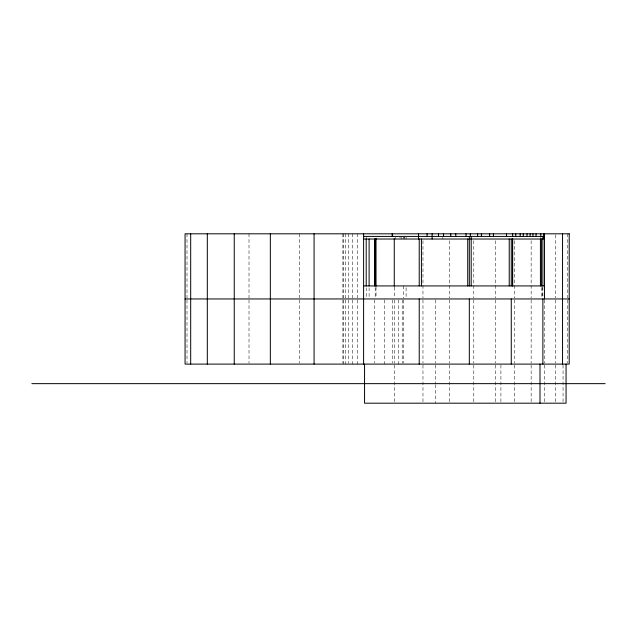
<?xml version="1.0" encoding="UTF-8"?>
<svg xmlns="http://www.w3.org/2000/svg" width="637" height="637" viewBox="0 0 637 637"><rect width="100%" height="100%" fill="white"/><g stroke="black" fill="none" stroke-linecap="round" stroke-linejoin="round"><path stroke-width="0.48" stroke-dasharray="3.19 2.39" d="M567.663 233.811L567.663 297.965M567.663 299.939L567.663 363.114M563.052 365.081L563.052 402.218M555.384 234.798L555.384 297.965M555.384 299.939L555.384 363.114M555.384 365.081L555.384 402.218M544.731 299.939L544.731 363.114M544.731 365.081L544.731 402.218M542.883 287.112L542.883 298.028M542.063 287.04L542.063 297.965M541.952 287.789L541.952 298.028M540.821 237.282L540.821 239.018M531.147 240.714L531.147 297.965M531.147 299.939L531.147 363.114M531.147 365.081L531.147 402.218M514.72 240.714L514.72 297.965M514.72 299.939L514.72 363.114M514.72 365.081L514.72 402.218M500.913 365.081L500.913 403.189M495.554 240.714L495.554 297.965M495.554 299.939L495.554 363.114M495.554 365.081L495.554 402.218M473.785 240.714L473.785 297.965M473.785 299.939L473.785 363.114M473.785 365.081L473.785 402.218M449.539 240.714L449.539 297.965M449.539 299.939L449.539 363.114M449.539 365.081L449.539 402.218M442.826 237.282L442.826 239.018M435.764 299.939L435.764 363.114M435.764 365.081L435.764 383.649M435.764 384.629L435.764 403.189M422.976 240.714L422.976 297.965M422.976 299.939L422.976 363.114M422.976 365.081L422.976 402.218M406.095 237.282L406.095 239.018M406.095 287.789L406.095 298.028M404.837 237.282L404.837 239.018M404.121 236.415L404.121 238.15M403.476 237.282L403.476 239.018M403.476 285.925L403.476 298.028M403.476 299.939L403.476 363.114M402.218 299.939L402.218 363.114M401.238 237.282L401.238 239.018M400.028 236.415L400.028 238.15M398.507 299.939L398.507 364.101M395.489 237.282L395.489 239.018M394.271 287.112L394.271 297.965M394.271 299.939L394.271 363.114M394.271 365.081L394.271 402.218M392.496 299.939L392.496 363.114M384.437 299.939L384.437 364.101M376.029 287.04L376.029 297.965M375.201 287.789L375.201 298.028M374.667 299.939L374.667 363.114M369.11 287.789L369.11 298.028M366.211 237.282L366.211 239.018M366.211 287.789L366.211 298.028M357.524 233.811L357.524 297.965M357.524 299.939L357.524 364.101M352.388 233.811L352.388 297.965M352.388 299.939L352.388 364.101M348.288 233.811L348.288 297.965M348.288 299.939L348.288 363.114M345.302 233.811L345.302 297.965M345.302 299.939L345.302 364.101M343.494 233.811L343.494 297.965M343.494 299.939L343.494 364.101M342.881 233.811L342.881 297.965M342.881 299.939L342.881 363.114M299.613 233.811L299.613 297.965M299.613 299.939L299.613 363.114M249.011 233.811L249.011 297.965M249.011 299.939L249.011 363.114M187.015 233.811L187.015 297.965M187.015 299.939L187.015 363.114"/><path stroke-width="0.96" d="M363.6 236.415L544.524 236.415M363.6 239.018L543.592 239.018L543.592 233.811M363.6 285.925L544.524 285.925M185.064 298.952L569.207 298.952M31.85 383.649L605.15 383.649M566.062 364.101L566.062 403.189L364.555 403.189L364.555 364.101M562.543 233.811L562.543 364.101M544.524 233.811L544.524 298.952M542.883 236.415L542.883 285.925M542.883 298.952L542.883 364.101M541.434 239.018L541.434 285.925M540.821 233.811L540.821 236.415M540.431 239.018L540.431 285.925M540.001 364.101L540.001 403.189M536.043 233.811L536.043 236.415M532.946 233.811L532.946 236.415M530.119 233.811L530.119 236.415M527.022 233.811L527.022 236.415M523.264 233.811L523.264 236.415M520.166 233.811L520.166 236.415M515.763 233.811L515.763 236.415M512.666 233.811L512.666 236.415M512.658 239.018L512.658 285.925M512.538 239.018L512.538 285.925M511.264 239.018L511.264 285.925M511.264 298.952L511.264 364.101M509.234 239.018L509.234 285.925M506.542 233.811L506.542 236.415M493.404 233.811L493.404 236.415M489.662 233.811L489.662 236.415M481.397 233.811L481.405 236.415M477.654 233.811L477.654 236.415M471.189 236.415L471.189 285.925M470.329 233.811L470.329 236.415M469.318 236.415L469.318 285.925M469.318 298.952L469.318 364.101M467.717 239.018L467.717 285.925M466.037 233.811L466.037 236.415M455.797 233.811L455.797 236.415M450.749 233.811L450.749 236.415M443.551 233.811L443.551 236.415M438.503 233.811L438.503 236.415M432.125 233.811L432.125 239.018M427.085 233.811L427.085 236.415M421.423 239.018L421.423 285.925M419.226 239.018L419.226 285.925M419.226 298.952L419.226 364.101M418.549 233.811L418.549 239.018M394.271 238.74L394.271 286.124M392.583 233.811L392.583 236.415M392.169 233.811L392.169 236.415M376.029 238.397L376.029 286.053M375.201 239.018L375.201 285.925M374.667 239.018L374.667 285.925M369.11 239.018L369.11 285.925M366.211 239.018L366.211 285.925M363.6 233.811L363.6 364.101M314.073 233.811L314.073 364.101M270.335 233.811L270.335 364.101M234.241 233.811L234.241 364.101M207.312 233.811L207.312 364.101M190.686 233.811L190.686 364.101M569.207 233.811L185.064 233.811L185.064 364.101L569.207 364.101L569.207 233.811"/></g></svg>
